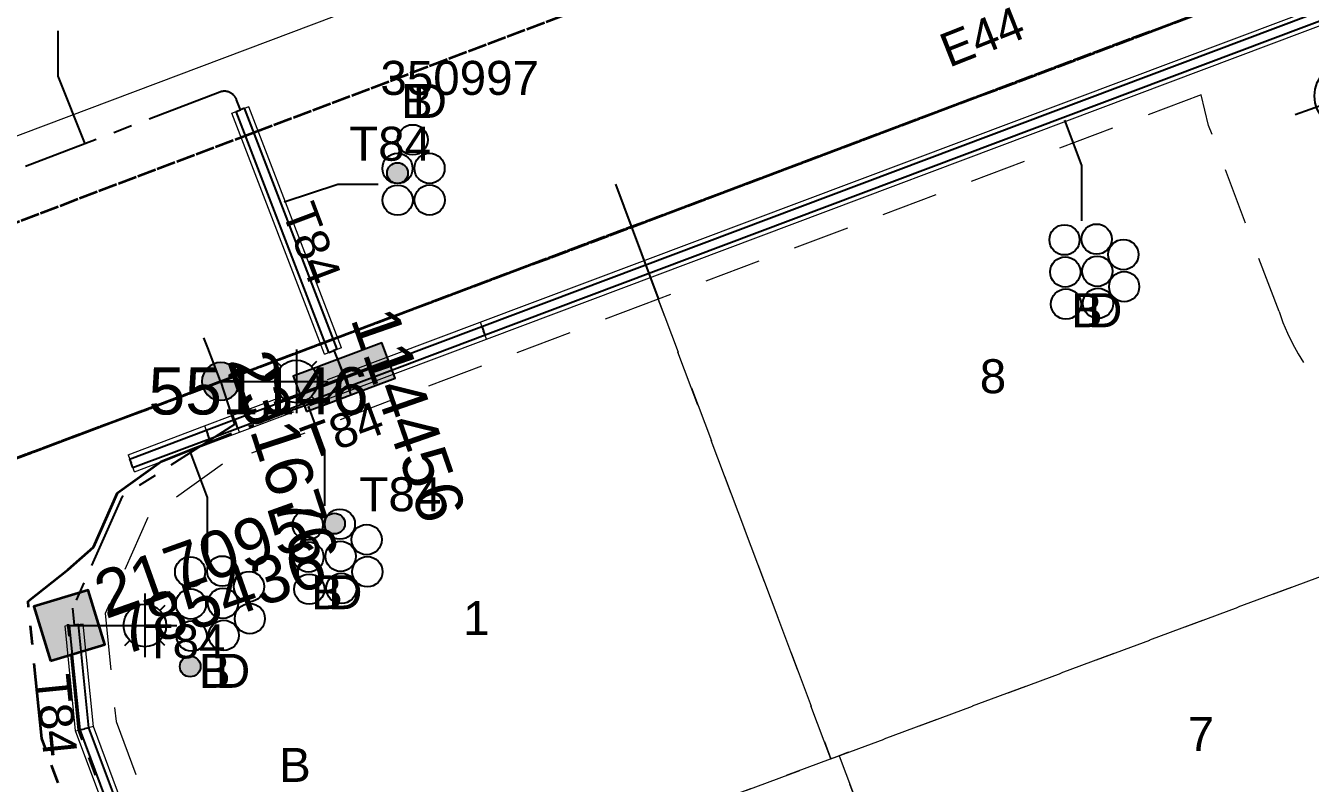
# Model space of a CAD drawing. Header units: metres. Extents: x 310735 to 311241, y 6267063 to 6267603.
# Drawn here: x 310865.8 to 310933.8, y 6267378.9 to 6267419 of the extents above; entities that cross this region are included whole.
import ezdxf
from ezdxf.enums import TextEntityAlignment as Align

# ---------------------------------------------------------------- set-up
doc = ezdxf.new("R2010")
doc.units = ezdxf.units.M
for name, pattern in [('Cable Exist OH', [1, 1, 0]), ('Cable Exist UG', [7, 4, -1, 1, -1]), ('Dash', [5, 3, -2]), ('DASHED', [19.05, 12.7, -6.35])]:
    doc.linetypes.add(name, pattern=pattern)
doc.layers.get('0').update_dxf_attribs({"color": 6})
for name, color, linetype, lineweight in [('_User Miscellaneous1', 30, 'Continuous', 13), ('_User_HV_Exist', 1, 'Continuous', 35), ('_User_LV_Exist', 5, 'Continuous', 35), ('Cadastre Developer_SP_EXT', 98, 'Continuous', 15), ('Cadastre Land Parcels_SP_EXT', 118, 'Continuous', 15), ('Mains_HV_EXT', 13, 'Continuous', 25), ('Mains_LV_EXT', 163, 'Continuous', 25), ('Mains_LV_SL_EXT', 135, 'Continuous', 25), ('Mains_SL_EXT', 131, 'Continuous', 25)]:
    doc.layers.add(name, color=color, linetype=linetype, lineweight=lineweight)
for name, color, linetype in [('Duct_SP_EXT', 30, 'Continuous'), ('Equip_SP_HV_EXT', 7, 'Continuous'), ('Equip_SP_SL_EXT', 7, 'Continuous'), ('SupportsOH_SP_TR_HV_LV_SL_EXT', 7, 'Continuous'), ('SupportsUG_SP_LV_EXT', 7, 'Continuous'), ('SupportsUG_SP_LV_SL_EXT', 7, 'Continuous'), ('Trench_SP_EXT', 7, 'Continuous')]:
    doc.layers.add(name, color=color, linetype=linetype)
doc.layers.add('UNKNOWN_FEATURES', color=1, linetype='DASHED', plot=False)
doc.styles.add('COLUMN_LABEL', font='arial.ttf', dxfattribs={"height": 2})
doc.styles.add('HVSW_LABEL', font='arial.ttf', dxfattribs={"height": 3.5})
doc.styles.add('iecARIAL', font='arial.ttf', dxfattribs={"height": 2})
doc.styles.add('POLE_LABEL', font='arial.ttf', dxfattribs={"height": 2})
doc.styles.add('SL_LABEL', font='arial.ttf', dxfattribs={"height": 2})
doc.styles.get("Standard").update_dxf_attribs({"font": 'arial.ttf'})

# ---------------------------------------------------------------- blocks, each defined once
blk = doc.blocks.new('COLUMN_EXT')
blk.add_hatch(color=256).paths.add_polyline_path([(1.5, -1.5), (1.5, 1.5), (-1.5, 1.5), (-1.5, -1.5)])
blk.add_lwpolyline([(1.5, 1.5), (-1.5, 1.5), (-1.5, -1.5), (1.5, -1.5)], close=True)
at = {"flags": 9}
for tag, p in [('NOTES', (-1.813, 2)), ('STREETNAME', (-1.813, 1.6)), ('LOCATION', (-1.813, 1.4)), ('SUBURB', (-1.813, 1.8)), ('OWNED_BY', (-1.813, 0.6)), ('LEGEND', (-1.813, 1.2)), ('USAGE', (-1.813, 1)), ('STATE', (-1.813, 0.8)), ('COLUMN_TYPE', (-1.813, 0.4))]:
    blk.add_attdef(tag, text='', height=0.2, rotation=180, dxfattribs=at).set_placement(p, align=Align.MIDDLE_LEFT)
at = {"flags": 1}
blk.add_attdef('Z', (-1.813, 2.351), '', height=0.2, rotation=180, dxfattribs=at)
at = {"flags": 9}
for tag, style, p in [('STRUCTURE_PLANT_NUMBER', 'POLE_LABEL', (-1.813, -0.031)), ('STREET_CODE', 'COLUMN_LABEL', (-1.813, 0.2))]:
    blk.add_attdef(tag, text='', height=0.2, rotation=180, dxfattribs=dict(at, style=style)).set_placement(p, align=Align.MIDDLE_LEFT)
at = {"style": 'COLUMN_LABEL', "width": 0.9, "flags": 8}
blk.add_attdef('ASSET_NUM', text='', height=2, rotation=270, dxfattribs=at).set_placement((2, -4), align=Align.MIDDLE_LEFT)
blk = doc.blocks.new('PILLAR_EXT')
blk.add_hatch(color=256).paths.add_polyline_path([(-2.5, 1), (-2.5, -1), (2.5, -1), (2.5, 1)])
for p, q in [((0, 1), (0, -1)), ((-2.5, 0), (2.5, 0))]:
    blk.add_line(p, q)
at = {"ltscale": 10}
blk.add_line((2.5, 0), (-2.5, 0), dxfattribs=at)
blk.add_lwpolyline([(-2.5, -1), (-1.25, -1), (1.25, -1), (2.5, -1), (2.5, 1), (-2.5, 1)], close=True)
at = {"width": 0.9, "flags": 8}
blk.add_attdef('ASSET_NUM', text='', height=2, rotation=90, dxfattribs=at).set_placement((-2, 4), align=Align.MIDDLE_LEFT)
for tag, p, flags in [('OWNED_BY', (0, -0.2), 9), ('STATE', (0, -0.4), 9), ('SUPPORT_TYPE', (0, -0.6), 9), ('USAGE', (0, -0.8), 9), ('LEGEND', (0, -1), 9), ('LOCATION', (0, -1.2), 9), ('NOTES', (0, -1.4), 9), ('STREETNAME', (0, -1.8), 9), ('SUBURB', (0, -2), 1), ('PARENT', (0, -1.6), 9)]:
    blk.add_attdef(tag, p, '', height=0.2, dxfattribs=dict(flags=flags))
blk = doc.blocks.new('DUCT_EXT')
blk.add_circle((0, 0.8), 0.8)
at = {"flags": 1}
blk.add_attdef('Z', (0, 0), '', height=0.2, dxfattribs=at)
at = {"flags": 9}
for tag, p in [('DUCT_CODE', (0, 0)), ('XSECT_TYPE', (0, -0.2)), ('STATE', (0, -0.6)), ('FB_REFERENCE', (0, -0.4)), ('NOTES', (0, -0.8))]:
    blk.add_attdef(tag, text='', height=0.2, dxfattribs=at).set_placement(p, align=Align.MIDDLE_LEFT)
blk = doc.blocks.new('SL_LANTERN_EXT')
at = {"flags": 9}
for tag, p in [('LRATECODE', (-7.4, 0)), ('LOUTREACHVOCAB', (-7.2, 0)), ('LOUTREACH', (-7, 0)), ('LANTNUMBER', (-6.6, 0)), ('LNEW', (-6.4, 0)), ('LMASTVOCAB', (-6.2, 0)), ('LMAST', (-6, 0)), ('LLAMPVOCAB', (-5.8, 0)), ('LLAMP', (-5.6, 0)), ('LEXIST', (-5.4, 0)), ('LCHARGE3PERCENT', (-5.2, 0)), ('LCHARGE3', (-5, 0)), ('LCHARGE2PERCENT', (-4.8, 0)), ('LCHARGE2', (-4.6, 0)), ('LCHARGE1PERCENT', (-4.4, 0)), ('LCHARGE1', (-4.2, 0)), ('LCATEGORY', (-4, 0)), ('LBRACKETVOCAB', (-3.8, 0)), ('LBRACKET', (-3.6, 0)), ('LKINGHEIGHT', (-3.4, 0)), ('CREPLACE', (-3.2, 0)), ('CREMOVE', (-3, 0)), ('CNUMBER', (-2.8, 0)), ('CNEW', (-2.6, 0)), ('CEXIST', (-2.4, 0)), ('USAGE', (-2.2, 0)), ('STATE', (-2, 0)), ('OWNED_BY', (-1.8, 0)), ('ORIENTATION', (-1.6, 0)), ('OPERATING_VOLTAGE', (-1.4, 0)), ('NO_PHASES', (-1.2, 0)), ('LANTERN_TYPE', (-1, 0)), ('LANTERN_PURPOSE', (-0.8, 0)), ('CONTROL_TYPE', (-0.6, 0)), ('CONSTRUCTED_VOLTAGE', (-0.4, 0))]:
    blk.add_attdef(tag, text='', height=0.001, rotation=270, dxfattribs=at).set_placement(p, align=Align.MIDDLE_LEFT)
at = {"style": 'SL_LABEL', "flags": 9}
blk.add_attdef('STREET_CODE', text='', height=0.001, rotation=270, dxfattribs=at).set_placement((0.001, 0), align=Align.MIDDLE_LEFT)
at = {"flags": 1}
blk.add_attdef('Z', (0, 0), '', height=0.001, rotation=270, dxfattribs=at)
at = {"width": 0.9}
blk.add_attdef('LNUMBER', text='', height=1, dxfattribs=at).set_placement((7, -1), align=Align.MIDDLE_LEFT)
at = {"flags": 9}
for tag, p in [('LREMOVE', (0, -7.6)), ('LREPLACE', (0, -7.8)), ('LTYPE', (0, -8)), ('LTYPEVOCAB', (0, -8.2)), ('LEGEND', (0, -8.4)), ('SUBURB', (0, -8.6)), ('STREETNAME', (0, -8.8)), ('LOCATION', (0, -9)), ('NOTES', (0, -9.2)), ('MAINTAINED_BY', (0, -9.863))]:
    blk.add_attdef(tag, text='', height=0.001, dxfattribs=at).set_placement(p, align=Align.MIDDLE_LEFT)
blk.add_attdef('OPERATED_BY', (0, -9.607), '', height=0.001, dxfattribs=at)
blk.add_wipeout([(5.688, 0), (5.061, -1.061), (4, -1.688), (2.939, -1.061), (2.313, 0), (2.939, 1.061), (4, 1.687), (5.061, 1.061)])
for p, q in [((4, 1.687), (4, 0)), ((2.939, 1.061), (3.205, 0.795)), ((5.061, 1.061), (4.795, 0.795)), ((0, 0), (4, 0)), ((4, 0), (5.688, 0)), ((4, 0), (4, -1.688)), ((2.939, -1.061), (3.205, -0.795)), ((5.061, -1.061), (4.795, -0.795))]:
    blk.add_line(p, q)
blk.add_circle((4, 0), 1.125)
blk = doc.blocks.new('POLE_EXT')
blk.add_hatch(color=256).paths.add_polyline_path([(-1, 0, 1), (1, 0, 1)])
blk.add_lwpolyline([(-1, 0, 1), (1, 0, 1)], format="xyb", close=True)
at = {"flags": 8}
blk.add_attdef('pNumber', text='', height=2, dxfattribs=at).set_placement((2.5, 2.5), align=Align.MIDDLE_CENTER)
at = {"style": 'POLE_LABEL', "flags": 9}
for tag, p in [('STRUCTURE_PLANT_NUMBER', (1.355, 0.028)), ('STREET_CODE', (1.355, -0.2))]:
    blk.add_attdef(tag, text='', height=0.2, dxfattribs=at).set_placement(p, align=Align.MIDDLE_LEFT)
at = {"flags": 9}
for tag, p in [('OWNED_BY', (1.355, -0.4)), ('PARENT', (1.355, -0.6)), ('cLV', (1.355, -1.4)), ('SPECIAL_USE', (1.355, -0.8)), ('STATE', (1.355, -1)), ('USAGE', (1.355, -1.2)), ('cHV', (1.355, -2)), ('hDepth', (1.355, -1.6)), ('hDia', (1.355, -1.8)), ('LBRACKET', (1.355, -2.2)), ('LExisting', (1.355, -2.4)), ('LANTNUMBER', (1.355, -2.6)), ('LOther', (1.355, -2.8)), ('cLinedev', (1.355, -3.4)), ('LRemove', (1.355, -3)), ('LEGEND', (1.355, -3.2)), ('pExisting', (1.355, -3.8)), ('LOCATION', (1.355, -3.6)), ('PFNUMBER', (1.355, -4)), ('pFooting', (1.355, -4.4)), ('pNew', (1.355, -4.6)), ('NEWPFNUMBER', (1.355, -4.2)), ('pRelocate', (1.355, -5)), ('pRemove', (1.355, -5.2)), ('pReplace', (1.355, -5.4)), ('cspan', (1.355, -6)), ('STREETNAME', (1.355, -6.2)), ('pStay', (1.355, -5.6)), ('pType', (1.355, -5.8)), ('SUBURB', (1.355, -6.4)), ('NOTES', (1.355, -6.6)), ('MAINTAINED_BY', (1.355, -6.814)), ('OPERATED_BY', (1.355, -7.014))]:
    blk.add_attdef(tag, text='', height=0.2, dxfattribs=at).set_placement(p, align=Align.MIDDLE_LEFT)
at = {"flags": 1}
blk.add_attdef('Z', (1.355, -7.328), '', height=0.2, dxfattribs=at)
blk = doc.blocks.new('HV_ABS_CLOSED_EXT')
blk.add_line((-3, 6.875), (3, 6.875))
blk.add_circle((0, 6.875), 1.8)
at = {"style": 'HVSW_LABEL'}
for tag, height, flags, p in [('ASSET_NUM', 3.5, 8, (2, 2)), ('STREET_CODE', 0.2, 9, (0, -0.2))]:
    blk.add_attdef(tag, text='', height=height, dxfattribs=dict(at, flags=flags)).set_placement(p, align=Align.MIDDLE_LEFT)
at = {"flags": 1}
blk.add_attdef('Z', (0, 0), '', height=0.2, dxfattribs=at)
at = {"flags": 9}
for tag, p in [('ACTUAL_STATUS', (0, -0.4)), ('CONSTRUCTED_VOLTAGE', (0, -0.6)), ('OPERATING_VOLTAGE', (0, -1)), ('ORIENTATION', (0, -1.2)), ('OWNED_BY', (0, -1.4)), ('NO_PHASES', (0, -0.8)), ('STATE', (0, -1.6)), ('SWITCH_TYPE', (0, -1.8)), ('USAGE', (0, -2)), ('STREETNAME', (0, -2.6)), ('SUBURB', (0, -2.8)), ('LEGEND', (0, -2.2)), ('LOCATION', (0, -2.4)), ('NOTES', (0, -3))]:
    blk.add_attdef(tag, text='', height=0.2, dxfattribs=at).set_placement(p, align=Align.MIDDLE_LEFT)
blk = doc.blocks.new('CABLE_LARGE_EXT')
h = blk.add_hatch(color=256)
edge = h.paths.add_edge_path()
edge.add_arc((0, 0.55), 0.55, 0, 360)
blk.add_circle((0, 0.55), 0.55)
at = {"flags": 1}
blk.add_attdef('Z', (0, 0), '', height=0.2, dxfattribs=at)
at = {"flags": 9}
for tag, p in [('COND_CODE', (0, 0)), ('XSECT_SIZE', (0, -0.6)), ('STATE', (0, -0.4)), ('FB_REFERENCE', (0, -0.2)), ('NOTES', (0, -0.8))]:
    blk.add_attdef(tag, text='', height=0.2, dxfattribs=at).set_placement(p, align=Align.MIDDLE_LEFT)

msp = doc.modelspace()

# ---------------------------------------------------------------- linework, layer by layer
at = {"layer": '_User Miscellaneous1'}
for p, q in [((310889.899, 6267403.352), (310948.803, 6267425.526)), ((310890.237, 6267402.454), (310949.141, 6267424.627)), ((310876.761, 6267414.416), (310877.209, 6267414.588)), ((310881.662, 6267401.658), (310876.761, 6267414.416)), ((310877.657, 6267414.76), (310877.209, 6267414.588)), ((310882.558, 6267402.003), (310877.657, 6267414.76)), ((310882.714, 6267400.648), (310889.899, 6267403.352)), ((310889.899, 6267403.352), (310890.068, 6267402.903)), ((310890.237, 6267402.454), (310890.068, 6267402.903)), ((310883.052, 6267399.749), (310890.237, 6267402.454)), ((310881.662, 6267401.658), (310882.11, 6267401.831)), ((310882.558, 6267402.003), (310882.11, 6267401.831)), ((310876.815, 6267398.427), (310882.714, 6267400.648)), ((310882.714, 6267400.648), (310882.883, 6267400.198)), ((310882.714, 6267400.648), (310882.883, 6267400.198)), ((310883.052, 6267399.749), (310882.883, 6267400.198)), ((310883.052, 6267399.749), (310882.883, 6267400.198)), ((310877.154, 6267397.529), (310883.052, 6267399.749)), ((310875.31, 6267397.861), (310876.815, 6267398.427)), ((310876.815, 6267398.427), (310876.985, 6267397.978)), ((310876.815, 6267398.427), (310876.985, 6267397.978)), ((310871.26, 6267396.336), (310875.31, 6267397.861)), ((310875.31, 6267397.861), (310875.48, 6267397.411)), ((310875.649, 6267396.962), (310877.154, 6267397.529)), ((310877.154, 6267397.529), (310876.985, 6267397.978)), ((310877.154, 6267397.529), (310876.985, 6267397.978)), ((310871.598, 6267395.437), (310875.649, 6267396.962)), ((310875.649, 6267396.962), (310875.48, 6267397.411)), ((310871.26, 6267396.336), (310871.429, 6267395.887)), ((310871.598, 6267395.437), (310871.429, 6267395.887)), ((310867.929, 6267387.278), (310868.407, 6267387.326)), ((310868.484, 6267381.727), (310867.929, 6267387.278)), ((310868.884, 6267387.373), (310868.407, 6267387.326)), ((310869.427, 6267381.946), (310868.884, 6267387.373)), ((310868.484, 6267381.727), (310868.955, 6267381.836)), ((310869.427, 6267381.946), (310868.955, 6267381.836)), ((310874.707, 6267367.8), (310869.427, 6267381.946)), ((310873.807, 6267367.464), (310868.484, 6267381.727))]:
    msp.add_line(p, q, dxfattribs=at)
at = {"layer": '_User_HV_Exist', "linetype": 'Cable Exist OH'}
msp.add_lwpolyline([(310975.48, 6267450.43), (310907.697, 6267424.644), (310859.025, 6267406.234)], dxfattribs=at)
at = {"layer": '_User_LV_Exist', "linetype": 'Cable Exist OH'}
for points in [[(310876.146, 6267400.209), (310876.169, 6267400.218), (310933.56, 6267421.812)], [(310823.019, 6267380.208), (310876.146, 6267400.209)]]:
    msp.add_lwpolyline(points, dxfattribs=at)
at = {"layer": '_User_LV_Exist', "linetype": 'Cable Exist UG'}
msp.add_lwpolyline([(310874.026, 6267367.392), (310871.766, 6267367.728), (310871.766, 6267367.728), (310866.696, 6267381.311), (310865.969, 6267388.586), (310868.102, 6267390.259), (310869.426, 6267391.446), (310869.426, 6267391.446), (310870.703, 6267394.322), (310873.017, 6267395.978), (310877.916, 6267397.929), (310877.916, 6267397.929, -0.016826), (310881.828, 6267399.327), (310881.828, 6267399.327), (310882.7, 6267400.45)], format="xyb", dxfattribs=at)
for points in [[(310882.747, 6267400.433), (310877.694, 6267398.592), (310877.185, 6267400.229), (310876.169, 6267400.218)], [(310874.026, 6267367.392), (310873.751, 6267368.131), (310873.751, 6267368.131), (310868.661, 6267381.768), (310868.1, 6267387.374)]]:
    msp.add_lwpolyline(points, dxfattribs=at)
at = {"layer": 'Cadastre Developer_SP_EXT', "linetype": 'Dash'}
msp.add_lwpolyline([(310899.314, 6267404.567), (310908.457, 6267380.246), (310942.175, 6267392.798), (310942.175, 6267392.798, 0.14025), (310938.511, 6267396.781), (310938.511, 6267396.781, -0.205294), (310932.168, 6267403.926), (310932.168, 6267403.926), (310928.445, 6267413.769), (310928.044, 6267415.382), (310899.314, 6267404.567)], format="xyb", close=True, dxfattribs=at)
for points in [[(310908.892, 6267380.408), (310915.8, 6267362.06), (310949.082, 6267374.498), (310942.175, 6267392.798), (310908.892, 6267380.408)], [(310875.9, 6267368.092), (310882.755, 6267349.569), (310915.8, 6267362.06), (310908.892, 6267380.408), (310875.9, 6267368.092)]]:
    msp.add_lwpolyline(points, close=True, dxfattribs=at)
at = {"layer": 'Cadastre Land Parcels_SP_EXT', "linetype": 'Continuous'}
msp.add_lwpolyline([(310939.191, 6267441.053), (310932.087, 6267459.693), (310850.143, 6267428.745), (310845.462, 6267426.978), (310852.588, 6267408.398), (310939.191, 6267441.053)], close=True, dxfattribs=at)
at = {"layer": 'Duct_SP_EXT'}
for p, q in [((310889.983, 6267403.128), (310948.887, 6267425.301)), ((310890.153, 6267402.678), (310949.056, 6267424.852)), ((310876.985, 6267414.502), (310877.209, 6267414.588)), ((310877.433, 6267414.674), (310877.209, 6267414.588)), ((310882.799, 6267400.423), (310889.983, 6267403.128)), ((310889.983, 6267403.128), (310890.068, 6267402.903)), ((310890.153, 6267402.678), (310890.068, 6267402.903)), ((310882.968, 6267399.974), (310890.153, 6267402.678)), ((310882.799, 6267400.423), (310882.883, 6267400.198)), ((310882.799, 6267400.423), (310882.883, 6267400.198)), ((310882.968, 6267399.974), (310882.883, 6267400.198)), ((310882.968, 6267399.974), (310882.883, 6267400.198)), ((310871.344, 6267396.111), (310875.395, 6267397.636)), ((310875.395, 6267397.636), (310875.48, 6267397.411)), ((310871.513, 6267395.662), (310875.564, 6267397.187)), ((310875.564, 6267397.187), (310875.48, 6267397.411)), ((310871.344, 6267396.111), (310871.429, 6267395.887)), ((310871.513, 6267395.662), (310871.429, 6267395.887)), ((310868.72, 6267381.782), (310868.955, 6267381.836)), ((310869.191, 6267381.891), (310868.955, 6267381.836)), ((310874.482, 6267367.716), (310869.191, 6267381.891)), ((310874.032, 6267367.548), (310868.72, 6267381.782))]:
    msp.add_line(p, q, dxfattribs=at)
for points in [[(310867.541, 6267418.775), (310867.541, 6267416.371), (310868.98, 6267412.791)], [(310921.728, 6267408.718), (310921.728, 6267409.225), (310921.728, 6267411.65), (310920.833, 6267414.049)], [(310884.493, 6267410.635), (310882.365, 6267410.635), (310879.526, 6267409.706)], [(310881.684, 6267393.631), (310881.684, 6267394.138), (310881.684, 6267396.563), (310880.788, 6267398.962)], [(310875.46, 6267391.148), (310875.46, 6267391.655), (310875.46, 6267394.08), (310874.564, 6267396.478)]]:
    msp.add_lwpolyline(points, dxfattribs=at)
at = {"layer": 'Mains_HV_EXT', "linetype": 'Cable Exist OH'}
msp.add_lwpolyline([(310975.48, 6267450.43), (310907.697, 6267424.644), (310859.025, 6267406.234)], dxfattribs=at)
at = {"layer": 'Trench_SP_EXT', "linetype": 'Cable Exist UG'}
msp.add_lwpolyline([(310877.209, 6267414.588), (310877.006, 6267415.128), (310877.006, 6267415.128, 0.416133), (310876.114, 6267415.529), (310876.114, 6267415.529), (310864.531, 6267411.084), (310858.114, 6267408.575)], format="xyb", dxfattribs=at)
at = {"layer": 'UNKNOWN_FEATURES'}
msp.add_lwpolyline([(310899.341, 6267404.605), (310897.081, 6267410.656)], dxfattribs=at)

# ---------------------------------------------------------------- block references
at = {"layer": 'Duct_SP_EXT'}
for name, p in [('DUCT_EXT', (310886.325, 6267412.207)), ('DUCT_EXT', (310885.521, 6267410.692)), ('CABLE_LARGE_EXT', (310885.521, 6267410.692)), ('DUCT_EXT', (310887.216, 6267410.699)), ('DUCT_EXT', (310885.528, 6267409.013)), ('DUCT_EXT', (310887.22, 6267409.019))]:
    msp.add_blockref(name, p, dxfattribs=at)
at = {"layer": 'Duct_SP_EXT', "rotation": 271.3176639750121}
for p in [(310920.016, 6267407.692), (310921.716, 6267407.731), (310923.135, 6267406.913), (310920.055, 6267405.992), (310921.755, 6267406.031), (310923.174, 6267405.214), (310920.095, 6267404.293), (310921.794, 6267404.332), (310879.972, 6267392.604), (310881.671, 6267392.644), (310883.09, 6267391.826), (310880.011, 6267390.905), (310881.71, 6267390.944), (310873.748, 6267390.121), (310875.447, 6267390.16), (310883.13, 6267390.126), (310876.867, 6267389.343), (310880.05, 6267389.205), (310881.749, 6267389.244), (310875.486, 6267388.461), (310873.787, 6267388.422), (310876.906, 6267387.643), (310873.826, 6267386.722), (310875.525, 6267386.761)]:
    msp.add_blockref('DUCT_EXT', p, dxfattribs=at)
at = {"layer": 'Equip_SP_HV_EXT'}
ref = msp.add_blockref('HV_ABS_CLOSED_EXT', (310933.56, 6267421.812), dxfattribs=dict(at, rotation=199.4753148951478))
ref.add_attrib('ASSET_NUM', '221', dxfattribs={"layer": '0', "height": 3.5, "style": 'HVSW_LABEL'}).set_placement((310935.56, 6267422.062), align=Align.MIDDLE_LEFT)

# ---------------------------------------------------------------- texts
at = {"layer": 'Cadastre Developer_SP_EXT'}
for s, p in [('8', (310916.332, 6267399.593)), ('1', (310888.994, 6267386.789)), ('7', (310927.341, 6267380.661))]:
    msp.add_text(s, height=1.8, dxfattribs=at).set_placement(p)
at = {"layer": 'Duct_SP_EXT'}
for s, p in [('350997', (310884.617, 6267415.384)), ('B', (310885.709, 6267414.153)), ('D', (310886.325, 6267414.166)), ('T84', (310882.965, 6267411.899)), ('B', (310921.164, 6267403.086)), ('D', (310922.064, 6267403.086)), ('T84', (310883.504, 6267393.346)), ('B', (310880.951, 6267388.163)), ('D', (310881.851, 6267388.163)), ('B', (310875.013, 6267384)), ('D', (310875.913, 6267384)), ('B', (310879.256, 6267379.021))]:
    msp.add_text(s, height=1.8, dxfattribs=at).set_placement(p)
at = {"layer": 'Mains_LV_EXT'}
for s, rotation, p in [('E44', 21.59065, (310914.704, 6267416.813)), ('E44', 21.59065, (310914.704, 6267416.813)), ('T84', 290.66005, (310879.386, 6267409.239)), ('T84', 290.66005, (310879.386, 6267409.239)), ('T84', 290.66005, (310879.386, 6267409.239)), ('T84', 290.66005, (310879.386, 6267409.239)), ('T84', 290.66005, (310879.386, 6267409.239)), ('T84', 290.66005, (310879.386, 6267409.239)), ('T84', 275.71059, (310866.366, 6267384.62))]:
    msp.add_text(s, height=1.8, rotation=rotation, dxfattribs=at).set_placement(p)

# ---------------------------------------------------------------- next in the draw order: block references
at = {"layer": 'Equip_SP_SL_EXT'}
ref = msp.add_blockref('SL_LANTERN_EXT', (310868.155, 6267387.304), dxfattribs=at)
ref.add_attrib('ASSET_NUM', '217095', dxfattribs={"layer": '0', "height": 2.5, "rotation": 19.67054, "style": 'iecARIAL'}).set_placement((310869.655, 6267388.804), align=Align.MIDDLE_LEFT)

# ---------------------------------------------------------------- next in the draw order: linework, layer by layer
at = {"layer": 'Duct_SP_EXT'}
for p, q in [((310868.168, 6267387.302), (310868.407, 6267387.326)), ((310868.72, 6267381.782), (310868.168, 6267387.302)), ((310868.645, 6267387.349), (310868.407, 6267387.326)), ((310869.191, 6267381.891), (310868.645, 6267387.349))]:
    msp.add_line(p, q, dxfattribs=at)
at = {"layer": 'Mains_LV_SL_EXT', "linetype": 'Cable Exist UG'}
msp.add_lwpolyline([(310874.026, 6267367.392), (310873.751, 6267368.131), (310873.751, 6267368.131), (310868.661, 6267381.768), (310868.1, 6267387.374)], dxfattribs=at)

# ---------------------------------------------------------------- next in the draw order: block references
at = {"layer": 'Duct_SP_EXT'}
msp.add_blockref('CABLE_LARGE_EXT', (310874.552, 6267384.581), dxfattribs=at)
at = {"layer": 'Equip_SP_SL_EXT'}
ref = msp.add_blockref('SL_LANTERN_EXT', (310876.169, 6267400.218), dxfattribs=at)
ref.add_attrib('ASSET_NUM', '231676', dxfattribs={"layer": '0', "height": 2.5, "rotation": 288.11694, "style": 'iecARIAL'}).set_placement((310877.669, 6267401.718), align=Align.MIDDLE_LEFT)

# ---------------------------------------------------------------- next in the draw order: texts
at = {"layer": 'Duct_SP_EXT'}
msp.add_text('T84', height=1.8, dxfattribs=at).set_placement((310872.083, 6267385.56))

# ---------------------------------------------------------------- next in the draw order: linework, layer by layer
at = {"layer": '_User_HV_Exist', "linetype": 'Cable Exist OH'}
msp.add_lwpolyline([(310933.56, 6267421.812), (310823.019, 6267380.208)], dxfattribs=at)
at = {"layer": '_User_LV_Exist', "linetype": 'Cable Exist OH'}
for points in [[(310876.169, 6267400.218), (310933.56, 6267421.812), (310983.75, 6267440.709), (311027.796, 6267457.335)], [(310876.169, 6267400.218), (310823.019, 6267380.208), (310744.071, 6267350.579)]]:
    msp.add_lwpolyline(points, dxfattribs=at)
at = {"layer": 'Cadastre Developer_SP_EXT', "linetype": 'Dash'}
msp.add_lwpolyline([(310875.9, 6267368.092), (310908.457, 6267380.246), (310899.314, 6267404.567), (310876.259, 6267395.839), (310872.31, 6267393.012), (310870.055, 6267387.932), (310870.625, 6267382.225), (310875.9, 6267368.092)], close=True, dxfattribs=at)
at = {"layer": 'Duct_SP_EXT'}
for p, q in [((310881.886, 6267401.744), (310876.985, 6267414.502)), ((310882.334, 6267401.917), (310877.433, 6267414.674)), ((310881.886, 6267401.744), (310882.11, 6267401.831)), ((310882.334, 6267401.917), (310882.11, 6267401.831)), ((310876.9, 6267398.203), (310882.799, 6267400.423)), ((310877.069, 6267397.753), (310882.968, 6267399.974)), ((310875.395, 6267397.636), (310876.9, 6267398.203)), ((310876.9, 6267398.203), (310876.985, 6267397.978)), ((310876.9, 6267398.203), (310876.985, 6267397.978)), ((310875.564, 6267397.187), (310877.069, 6267397.753)), ((310877.069, 6267397.753), (310876.985, 6267397.978)), ((310877.069, 6267397.753), (310876.985, 6267397.978))]:
    msp.add_line(p, q, dxfattribs=at)
at = {"layer": 'Mains_HV_EXT', "linetype": 'Cable Exist OH'}
msp.add_lwpolyline([(310933.56, 6267421.812), (310823.019, 6267380.208)], dxfattribs=at)
at = {"layer": 'Mains_LV_EXT', "linetype": 'Cable Exist OH'}
for points in [[(310876.146, 6267400.209), (310876.169, 6267400.218), (310933.56, 6267421.812)], [(310823.019, 6267380.208), (310876.146, 6267400.209)]]:
    msp.add_lwpolyline(points, dxfattribs=at)
at = {"layer": 'Mains_LV_EXT', "linetype": 'Cable Exist UG'}
msp.add_lwpolyline([(310874.026, 6267367.392), (310871.766, 6267367.728), (310871.766, 6267367.728), (310866.696, 6267381.311), (310865.969, 6267388.586), (310868.102, 6267390.259), (310869.426, 6267391.446), (310869.426, 6267391.446), (310870.703, 6267394.322), (310873.017, 6267395.978), (310877.916, 6267397.929), (310877.916, 6267397.929, -0.016826), (310881.828, 6267399.327), (310881.828, 6267399.327), (310882.7, 6267400.45)], format="xyb", dxfattribs=at)
msp.add_lwpolyline([(310882.747, 6267400.433), (310877.694, 6267398.592), (310877.185, 6267400.229), (310876.169, 6267400.218)], dxfattribs=at)
at = {"layer": 'Mains_SL_EXT', "linetype": 'Cable Exist OH'}
for points in [[(310876.169, 6267400.218), (310933.56, 6267421.812), (310983.75, 6267440.709), (311027.796, 6267457.335)], [(310876.169, 6267400.218), (310823.019, 6267380.208), (310744.071, 6267350.579)]]:
    msp.add_lwpolyline(points, dxfattribs=at)
at = {"layer": 'Trench_SP_EXT', "linetype": 'Cable Exist UG'}
for points in [[(310882.747, 6267400.433), (310882.181, 6267401.827)], [(310876.158, 6267400.231), (310876.898, 6267397.945)], [(310876.898, 6267397.945), (310870.944, 6267394.126), (310868.318, 6267388.21), (310868.407, 6267387.325)]]:
    msp.add_lwpolyline(points, dxfattribs=at)
at = {"layer": 'UNKNOWN_FEATURES'}
msp.add_lwpolyline([(310876.158, 6267400.231), (310875.483, 6267402.001), (310875.279, 6267402.534)], dxfattribs=at)

# ---------------------------------------------------------------- next in the draw order: block references
at = {"layer": '_User_LV_Exist'}
ref = msp.add_blockref('COLUMN_EXT', (310868.155, 6267387.304), dxfattribs=dict(at, rotation=196.8528889757552))
ref.add_attrib('ASSET_NUM', '785436', dxfattribs={"layer": '0', "height": 2.5, "rotation": 19.38124, "style": 'COLUMN_LABEL'}).set_placement((310870.155, 6267388.054), align=Align.TOP_LEFT)
at = {"layer": 'Duct_SP_EXT'}
msp.add_blockref('CABLE_LARGE_EXT', (310882.189, 6267392.144), dxfattribs=at)
at = {"layer": 'SupportsOH_SP_TR_HV_LV_SL_EXT'}
ref = msp.add_blockref('POLE_EXT', (310876.169, 6267400.218), dxfattribs=at)
ref.add_attrib('ASSET_NUM', '551146', dxfattribs={"layer": '0', "height": 2.5, "style": 'POLE_LABEL'}).set_placement((310878.169, 6267400.968), align=Align.TOP_CENTER)
at = {"layer": 'SupportsUG_SP_LV_EXT'}
ref = msp.add_blockref('PILLAR_EXT', (310882.7, 6267400.45), dxfattribs=dict(at, rotation=20.62795062686767))
ref.add_attrib('ASSET_NUM', '114456', dxfattribs={"layer": '0', "height": 2.5, "rotation": 289.17408, "style": 'iecARIAL'}).set_placement((310884.2, 6267403.95), align=Align.MIDDLE_LEFT)
at = {"layer": 'SupportsUG_SP_LV_SL_EXT'}
ref = msp.add_blockref('COLUMN_EXT', (310868.155, 6267387.304), dxfattribs=dict(at, rotation=196.8528889757552))
ref.add_attrib('ASSET_NUM', '785436', dxfattribs={"layer": '0', "height": 2.5, "rotation": 19.38124, "style": 'COLUMN_LABEL'}).set_placement((310870.155, 6267388.054), align=Align.TOP_LEFT)

# ---------------------------------------------------------------- next in the draw order: texts
at = {"layer": 'Mains_LV_EXT'}
msp.add_text('T84', height=1.8, rotation=20.22486, dxfattribs=at).set_placement((310880.882, 6267396.03))

doc.saveas('drawing.dxf')
